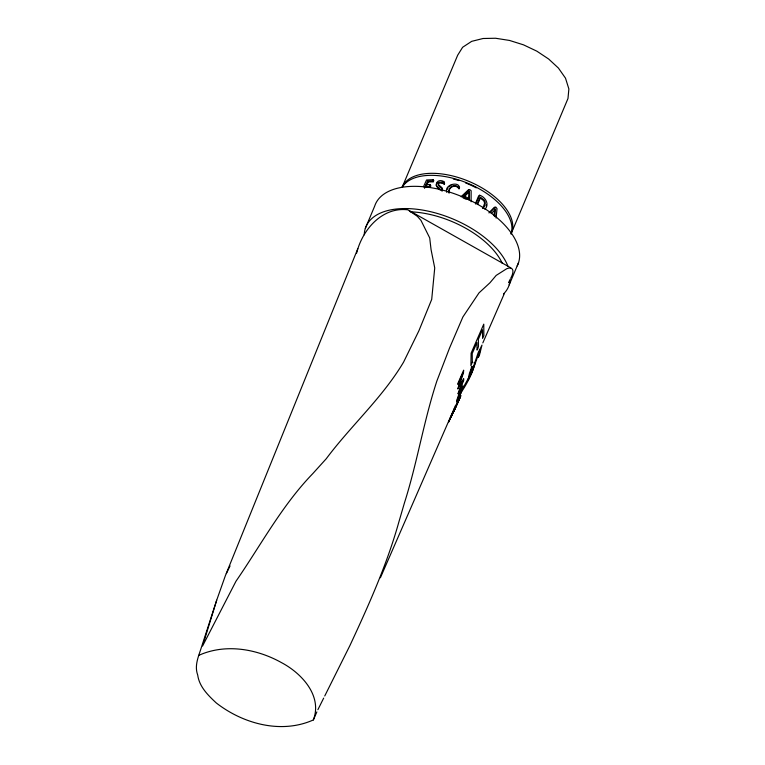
<?xml version="1.0" encoding="UTF-8"?>
<svg xmlns="http://www.w3.org/2000/svg" width="765" height="765" viewBox="0 0 765 765"><rect width="100%" height="100%" fill="white"/><g stroke="black" fill="none" stroke-linecap="round" stroke-linejoin="round"><path stroke-width="1.15" d="M471.097 201.769L471.144 190.734L470.035 189.797L468.725 189.567L461.161 196.835M468.83 199.063L469.299 191.413L469.194 198.479L464.432 196.222L464.068 196.806L468.916 191.986M442.38 188.879L441.721 190.925M436.251 185.293L436.499 184.002M459.574 187.176L459.086 188.706L458.962 187.999C455.395 182.472 447.716 187.09 448.912 192.847M459.086 188.706C461.152 180.674 443.595 183.973 446.837 192.455M496.102 218.054L497.03 208.654L495.911 207.152L495.309 207.038L489.772 212.66M493.98 215.759L494.668 209.314M494.764 216.61L495.557 209.084L491.379 213.454M486.215 206.014L486.406 204.685M448.892 191.939C448.883 186.631 455.93 183.963 458.914 188.697M357.81 248.663L225.369 575.682L216.686 600.229L202.572 646.023L235.983 581.237C260.922 545.024 281.922 505.512 312.703 473.707L326.234 458.761C351.001 425.579 382.318 397.905 403.585 362.113L418.895 330.786L431.709 299.402L434.73 267.932L431.058 249.572L429.71 237.934L420.951 220.368L417.317 216.294L407.86 209.82C381.974 206.646 362.151 230.026 356.624 253.167M440.124 190.016L439.77 188.372L436.327 185.541M216.686 600.229L201.023 648.519C198.24 657.164 194.31 665.904 197.705 675.036C199.273 686.693 208.032 695.27 216.246 702.93C243.069 723.824 281.243 734.304 313.363 719.932L316.863 711.909M313.363 719.932C322.639 695.758 301.534 673.2 281.491 662.624C256.696 648.749 225.331 643.355 198.804 655.347M442.409 190.934L442.036 187.865L438.106 184.279C437.79 179.048 445.641 185.742 444.159 181.688C436.767 177.585 432.847 186.344 440.477 189.892M365.326 228.381L374.668 206.158A77.341 40.755 22.8 0 1 462.27 196.768A77.341 40.755 22.8 0 1 517.188 265.904M402.103 187.415L457.68 55.204L462.634 47.267L471.68 41.348L483.078 38.499L495.586 38.25L509.538 40.449L523.499 44.839L536.839 51.169L548.648 59.01L558.421 68.066L565.498 78.164L568.873 88.96L567.984 98.503L511.948 231.805M423.447 186.861L426.535 179.985L433.067 179.718L433.803 180.664L433.076 181.831L428.104 181.927L427.539 181.133L425.962 184.862L426.526 185.666L428.104 181.927M424.527 188.276L425.426 186.144C430.226 187.836 433.411 183.084 425.962 184.862M475.486 203.461L478.613 196.022L479.665 195.228C485.421 196.978 489.82 204.408 484.886 209.371M475.696 204.102L479.665 195.228M477.771 202.916L479.512 198.795M477.561 204.551L480.592 197.351L484.14 200.143A4.418 3.529 57.3 0 1 485.23 202.926L484.704 205.871L482.878 208.386M509.203 284.848L518.546 262.634M451.12 416.992L456.093 405.565L448.653 422.012L454.84 407.908L454.286 409.084M456.036 406.158L454.515 409.811L460.884 395.572L453.626 411.742L458.302 401.673M458.512 401.08L460.004 397.494L456.236 405.584M380.396 577.766L455.653 405.144M482.82 342.93L504.259 293.76M450.834 417.107L450.078 418.847L457.317 402.878L451.168 416.896M469.031 376.868L472.435 368.491L472.531 366.454M226.344 573.616L230.045 565.947M468.62 377.805L461.658 390.466M459.784 397.743L460.243 396.777M508.515 282.696L510.36 278.948M317.896 709.681L323.681 698.101M324.733 695.997L349.949 645.478C368.577 605.421 386.841 564.866 398.795 522.237L404.455 502.854C417.25 462.672 423.743 420.951 436.911 380.903L449.533 348.056L462.882 316.978L479.005 292.89L489.963 282.773L496.179 275.41L506.726 268.716L509.06 268.008C515.18 267.454 512.713 274.817 510.857 277.972M447.343 189.29L448.041 187.922M482.897 208.214L484.58 203.347A4.418 3.529 57.3 0 0 483.49 200.554L479.942 197.762L480.592 197.351M459.373 395.027C466.239 385.149 472.454 374.075 475.151 362.352L473.937 362.849M436.882 183.313L437.379 182.73M471.269 367.64L472.034 366.798M488.883 212.89L494.419 207.267L495.395 207.717M464.432 196.222L469.289 191.403M461.639 196.615L468.362 190.15L469.146 190.141M448.912 186.784L451.025 185.226M442.304 188.639L438.374 185.054C437.857 180.033 447.42 186.478 443.786 182.099M427.539 181.133L432.512 181.028L433.191 179.746M425.426 186.144L425.99 186.947C427.31 187.415 432.627 187.415 430.36 184.824M442.074 181.554L442.973 181.774M469.136 199.971L463.447 197.265L463.083 197.848L465.923 199.196M409.839 210.939L510.743 267.817M432.665 180.989L433.229 181.793M429.853 186.029L430.408 186.832M443.977 183.38L444.245 184.155M443.824 183.399L444.092 184.174M448.969 192.139L449.17 192.952M402.218 187.329A59.297 31.241 22.8 0 1 468.639 183.619A59.297 31.241 22.8 0 1 511.097 233.822M364.255 234.817A77.341 40.755 22.8 0 1 428.505 211.226A77.341 40.755 22.8 0 1 507.912 266.134M510.121 280.64A77.341 40.755 22.8 0 1 503.513 293.951M410.298 211.809A72.187 38.04 22.8 0 1 502.309 263.389M453.349 179.02A54.133 28.525 22.8 0 1 458.924 180.588M465.579 182.94A54.133 28.525 22.8 0 1 476.279 187.865M402.036 187.425A59.297 31.241 22.8 0 1 469.471 181.601A59.297 31.241 22.8 0 1 511.077 233.966M457.9 388.371L457.967 389.069L463.15 380.588L458.005 393.803L463.705 380.415L463.676 378.665L459.057 386.038L463.485 372.698L463.657 370.174L457.948 383.294L457.958 384.499L463.112 372.555L457.9 388.371M456.676 401.558L456.762 402.132L460.913 393.076A6.072 0.526 -69.7 0 0 462.261 389.127C465.445 377.47 456.322 399.674 456.676 401.558M472.043 366.435L469.72 375.883L472.158 370.633L478.125 352.818L481.988 345.072L479.579 354.625L478.374 357.303L480.286 349.423L472.139 372.086L467.989 380.291L469.433 373.358L472.043 366.435M472.301 362.18L470.886 365.708L471.116 353.191L483.767 324.15L483.863 335.72L482.61 338.426L482.495 329.715L478.355 339.297L478.421 346.641L477.695 348.916L477.044 350.083L476.939 342.586L472.215 353.507L472.301 362.18M457.499 399.215L457.403 400.105L460.645 393.191L462.29 387.539L457.499 399.215"/></g></svg>
